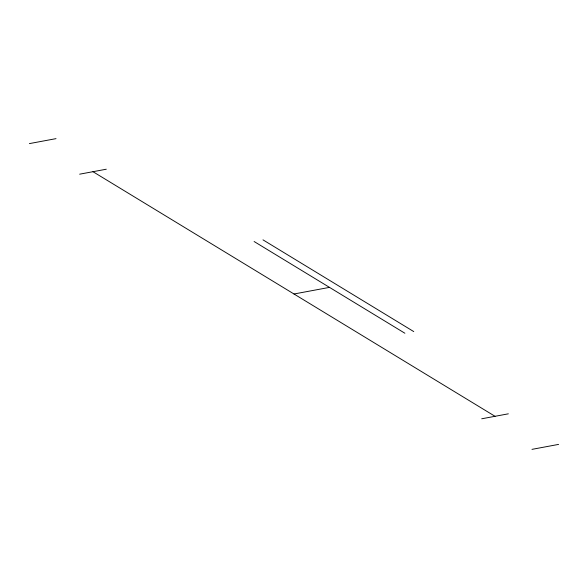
<?xml version="1.0" encoding="UTF-8"?>
<svg xmlns="http://www.w3.org/2000/svg" width="588" height="588" viewBox="0 0 588 588"><rect width="100%" height="100%" fill="white"/><g stroke="black" fill="none" stroke-linecap="round" stroke-linejoin="round"><path stroke-width="0.88" d="M29.4 143.604L56.022 138.643M79.659 174.18L106.281 169.219M294 294L329.5 287.378M481.719 418.781L508.341 413.82M531.978 449.357L558.6 444.396M262.99 239.86L413.761 331.588M254.112 241.514L404.889 333.242M92.97 171.696L495.03 416.304"/></g></svg>
